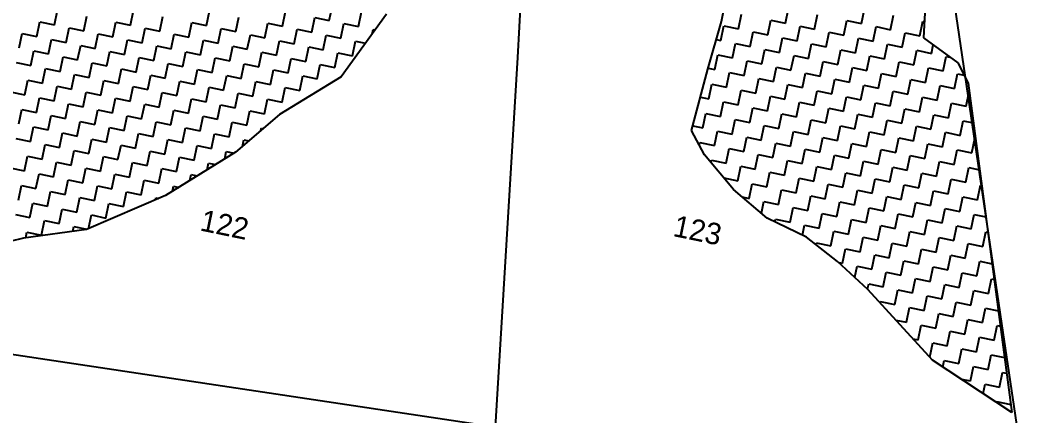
# Model space of a CAD drawing. Header units: metres. Extents: x 280043 to 281054, y 2047152 to 2048652.
# Drawn here: x 280741.4 to 280908.8, y 2048139.5 to 2048205.2 of the extents above; entities that cross this region are included whole.
import ezdxf
from ezdxf.enums import TextEntityAlignment as Align

# ---------------------------------------------------------------- set-up
doc = ezdxf.new("R2010")
doc.units = ezdxf.units.M
for name, color, linetype in [('POLY_HATCH', 12, 'Continuous'), ('POLY_PARCEL', 6, 'Continuous'), ('TEXT_PARCEL', 7, 'Continuous'), ('V_BOUND_LINE', 7, 'Continuous')]:
    doc.layers.add(name, color=color, linetype=linetype)
doc.styles.add('TEXT_MAP', font='', dxfattribs={"height": 1.8})
doc.styles.get('TEXT_MAP').set_extended_font_data('Kruti Dev 050')

msp = doc.modelspace()

# ---------------------------------------------------------------- linework, layer by layer
at = {"layer": 'POLY_HATCH'}
for p, q in [((280857.91, 2048205), (280859.45, 2048212.46)), ((280802.32, 2048206.2), (280794.79, 2048195.78)), ((280891.72, 2048206.4), (280891.47, 2048202.27)), ((280855.68, 2048197.08), (280857.91, 2048205)), ((280891.47, 2048202.27), (280897.19, 2048198.1)), ((280897.19, 2048198.1), (280898.9, 2048194.75)), ((280852.98, 2048186.87), (280855.68, 2048197.08)), ((280794.79, 2048195.78), (280784.52, 2048189.53)), ((280898.9, 2048194.75), (280906.17, 2048140.01)), ((280784.52, 2048189.53), (280777.24, 2048183.25)), ((280855.14, 2048182.83), (280852.98, 2048186.87)), ((280777.24, 2048183.25), (280765.59, 2048176.08)), ((280859.93, 2048177.06), (280855.14, 2048182.83)), ((280765.59, 2048176.08), (280752.45, 2048170.41)), ((280865.54, 2048172.31), (280859.93, 2048177.06)), ((280872.07, 2048169.17), (280865.54, 2048172.31)), ((280752.45, 2048170.41), (280741.98, 2048168.98)), ((280877.23, 2048165.12), (280872.07, 2048169.17)), ((280741.98, 2048168.98), (280732.54, 2048166.74)), ((280882.26, 2048160.49), (280877.23, 2048165.12)), ((280893, 2048148.71), (280882.26, 2048160.49)), ((280906.17, 2048140.01), (280893, 2048148.71))]:
    msp.add_line(p, q, dxfattribs=at)
at = {"layer": 'POLY_HATCH', "linetype": 'Continuous'}
for p, q in [((280792.8, 2048205.14), (280793.3, 2048207.56)), ((280747.15, 2048204.44), (280747.65, 2048206.86)), ((280759.78, 2048204.36), (280760.28, 2048206.79)), ((280772.4, 2048204.29), (280772.9, 2048206.71)), ((280785.03, 2048204.21), (280785.53, 2048206.64)), ((280797.65, 2048204.14), (280798.15, 2048206.56)), ((280860.78, 2048203.77), (280861.28, 2048206.19)), ((280868.55, 2048204.69), (280869.05, 2048207.12)), ((280873.4, 2048203.69), (280873.9, 2048206.12)), ((280881.18, 2048204.62), (280881.68, 2048207.04)), ((280886.03, 2048203.62), (280886.53, 2048206.04)), ((280744.22, 2048202.51), (280744.72, 2048204.94)), ((280744.72, 2048204.94), (280747.15, 2048204.44)), ((280752, 2048203.44), (280752.5, 2048205.86)), ((280756.85, 2048202.44), (280757.35, 2048204.86)), ((280757.35, 2048204.86), (280759.78, 2048204.36)), ((280764.63, 2048203.36), (280765.13, 2048205.79)), ((280769.48, 2048202.36), (280769.98, 2048204.79)), ((280769.98, 2048204.79), (280772.4, 2048204.29)), ((280777.25, 2048203.29), (280777.75, 2048205.71)), ((280782.1, 2048202.29), (280782.6, 2048204.71)), ((280782.6, 2048204.71), (280785.03, 2048204.21)), ((280789.88, 2048203.21), (280790.38, 2048205.64)), ((280790.38, 2048205.64), (280792.8, 2048205.14)), ((280794.73, 2048202.21), (280795.23, 2048204.64)), ((280795.23, 2048204.64), (280797.65, 2048204.14)), ((280857.85, 2048201.84), (280858.35, 2048204.27)), ((280858.35, 2048204.27), (280860.78, 2048203.77)), ((280865.63, 2048202.77), (280866.13, 2048205.19)), ((280866.13, 2048205.19), (280868.55, 2048204.69)), ((280878.25, 2048202.69), (280878.75, 2048205.12)), ((280878.75, 2048205.12), (280881.18, 2048204.62)), ((280890.88, 2048202.62), (280891.38, 2048205.04)), ((280891.38, 2048205.04), (280891.63, 2048204.99)), ((280741.3, 2048200.59), (280741.8, 2048203.01)), ((280741.8, 2048203.01), (280744.22, 2048202.51)), ((280749.08, 2048201.51), (280749.58, 2048203.94)), ((280749.58, 2048203.94), (280752, 2048203.44)), ((280753.93, 2048200.51), (280754.43, 2048202.94)), ((280754.43, 2048202.94), (280756.85, 2048202.44)), ((280761.7, 2048201.44), (280762.2, 2048203.86)), ((280762.2, 2048203.86), (280764.63, 2048203.36)), ((280766.55, 2048200.44), (280767.05, 2048202.86)), ((280767.05, 2048202.86), (280769.48, 2048202.36)), ((280774.33, 2048201.36), (280774.83, 2048203.79)), ((280774.83, 2048203.79), (280777.25, 2048203.29)), ((280779.18, 2048200.36), (280779.68, 2048202.79)), ((280779.68, 2048202.79), (280782.1, 2048202.29)), ((280786.95, 2048201.29), (280787.45, 2048203.71)), ((280787.45, 2048203.71), (280789.88, 2048203.21)), ((280791.8, 2048200.29), (280792.3, 2048202.71)), ((280792.3, 2048202.71), (280794.73, 2048202.21)), ((280799.92, 2048202.87), (280800.08, 2048203.64)), ((280800.08, 2048203.64), (280800.42, 2048203.57)), ((280862.7, 2048200.84), (280863.2, 2048203.27)), ((280863.2, 2048203.27), (280865.63, 2048202.77)), ((280870.48, 2048201.77), (280870.98, 2048204.19)), ((280870.98, 2048204.19), (280873.4, 2048203.69)), ((280875.33, 2048200.77), (280875.83, 2048203.19)), ((280875.83, 2048203.19), (280878.25, 2048202.69)), ((280883.1, 2048201.69), (280883.6, 2048204.12)), ((280883.6, 2048204.12), (280886.03, 2048203.62)), ((280887.95, 2048200.69), (280888.45, 2048203.12)), ((280888.45, 2048203.12), (280890.88, 2048202.62)), ((280746.15, 2048199.59), (280746.65, 2048202.01)), ((280746.65, 2048202.01), (280749.08, 2048201.51)), ((280751, 2048198.59), (280751.5, 2048201.01)), ((280751.5, 2048201.01), (280753.93, 2048200.51)), ((280758.78, 2048199.51), (280759.28, 2048201.94)), ((280759.28, 2048201.94), (280761.7, 2048201.44)), ((280763.63, 2048198.51), (280764.13, 2048200.94)), ((280764.13, 2048200.94), (280766.55, 2048200.44)), ((280771.4, 2048199.44), (280771.9, 2048201.86)), ((280771.9, 2048201.86), (280774.33, 2048201.36)), ((280776.25, 2048198.44), (280776.75, 2048200.86)), ((280776.75, 2048200.86), (280779.18, 2048200.36)), ((280784.03, 2048199.36), (280784.53, 2048201.79)), ((280784.53, 2048201.79), (280786.95, 2048201.29)), ((280796.65, 2048199.29), (280797.15, 2048201.71)), ((280797.15, 2048201.71), (280798.83, 2048201.37)), ((280857.07, 2048202), (280857.85, 2048201.84)), ((280859.78, 2048198.92), (280860.28, 2048201.34)), ((280860.28, 2048201.34), (280862.7, 2048200.84)), ((280867.55, 2048199.84), (280868.05, 2048202.27)), ((280868.05, 2048202.27), (280870.48, 2048201.77)), ((280872.4, 2048198.84), (280872.9, 2048201.27)), ((280872.9, 2048201.27), (280875.33, 2048200.77)), ((280880.18, 2048199.77), (280880.68, 2048202.19)), ((280880.68, 2048202.19), (280883.1, 2048201.69)), ((280885.03, 2048198.77), (280885.53, 2048201.19)), ((280885.53, 2048201.19), (280887.95, 2048200.69)), ((280892.8, 2048199.69), (280893.09, 2048201.08)), ((280743.23, 2048197.66), (280743.73, 2048200.09)), ((280743.73, 2048200.09), (280746.15, 2048199.59)), ((280755.85, 2048197.59), (280756.35, 2048200.01)), ((280756.35, 2048200.01), (280758.78, 2048199.51)), ((280768.48, 2048197.51), (280768.98, 2048199.94)), ((280768.98, 2048199.94), (280771.4, 2048199.44)), ((280781.1, 2048197.44), (280781.6, 2048199.86)), ((280781.6, 2048199.86), (280784.03, 2048199.36)), ((280788.88, 2048198.36), (280789.38, 2048200.79)), ((280789.38, 2048200.79), (280791.8, 2048200.29)), ((280793.73, 2048197.36), (280794.23, 2048199.79)), ((280794.23, 2048199.79), (280796.65, 2048199.29)), ((280856.85, 2048196.99), (280857.35, 2048199.42)), ((280857.35, 2048199.42), (280859.78, 2048198.92)), ((280864.63, 2048197.92), (280865.13, 2048200.34)), ((280865.13, 2048200.34), (280867.55, 2048199.84)), ((280869.48, 2048196.92), (280869.98, 2048199.34)), ((280869.98, 2048199.34), (280872.4, 2048198.84)), ((280877.25, 2048197.84), (280877.75, 2048200.27)), ((280877.75, 2048200.27), (280880.18, 2048199.77)), ((280882.1, 2048196.84), (280882.6, 2048199.27)), ((280882.6, 2048199.27), (280885.03, 2048198.77)), ((280889.88, 2048197.77), (280890.38, 2048200.19)), ((280890.38, 2048200.19), (280892.8, 2048199.69)), ((280894.73, 2048196.77), (280895.23, 2048199.19)), ((280895.23, 2048199.19), (280895.87, 2048199.06)), ((280740.8, 2048198.16), (280743.23, 2048197.66)), ((280748.08, 2048196.66), (280748.58, 2048199.09)), ((280748.58, 2048199.09), (280751, 2048198.59)), ((280752.93, 2048195.66), (280753.43, 2048198.09)), ((280753.43, 2048198.09), (280755.85, 2048197.59)), ((280760.7, 2048196.59), (280761.2, 2048199.01)), ((280761.2, 2048199.01), (280763.63, 2048198.51)), ((280765.55, 2048195.59), (280766.05, 2048198.01)), ((280766.05, 2048198.01), (280768.48, 2048197.51)), ((280773.33, 2048196.51), (280773.83, 2048198.94)), ((280773.83, 2048198.94), (280776.25, 2048198.44)), ((280778.18, 2048195.51), (280778.68, 2048197.94)), ((280778.68, 2048197.94), (280781.1, 2048197.44)), ((280785.95, 2048196.44), (280786.45, 2048198.86)), ((280786.45, 2048198.86), (280788.88, 2048198.36)), ((280790.8, 2048195.44), (280791.3, 2048197.86)), ((280791.3, 2048197.86), (280793.73, 2048197.36)), ((280861.7, 2048195.99), (280862.2, 2048198.42)), ((280862.2, 2048198.42), (280864.63, 2048197.92)), ((280874.33, 2048195.92), (280874.83, 2048198.34)), ((280874.83, 2048198.34), (280877.25, 2048197.84)), ((280886.95, 2048195.84), (280887.45, 2048198.27)), ((280887.45, 2048198.27), (280889.88, 2048197.77)), ((280745.15, 2048194.74), (280745.65, 2048197.16)), ((280745.65, 2048197.16), (280748.08, 2048196.66)), ((280750, 2048193.74), (280750.5, 2048196.16)), ((280750.5, 2048196.16), (280752.93, 2048195.66)), ((280757.78, 2048194.66), (280758.28, 2048197.09)), ((280758.28, 2048197.09), (280760.7, 2048196.59)), ((280762.63, 2048193.66), (280763.13, 2048196.09)), ((280763.13, 2048196.09), (280765.55, 2048195.59)), ((280770.4, 2048194.59), (280770.9, 2048197.01)), ((280770.9, 2048197.01), (280773.33, 2048196.51)), ((280775.25, 2048193.59), (280775.75, 2048196.01)), ((280775.75, 2048196.01), (280778.18, 2048195.51)), ((280783.03, 2048194.51), (280783.53, 2048196.94)), ((280783.53, 2048196.94), (280785.95, 2048196.44)), ((280787.88, 2048193.51), (280788.38, 2048195.94)), ((280788.38, 2048195.94), (280790.8, 2048195.44)), ((280855.72, 2048197.22), (280856.85, 2048196.99)), ((280858.78, 2048194.07), (280859.28, 2048196.49)), ((280859.28, 2048196.49), (280861.7, 2048195.99)), ((280866.55, 2048194.99), (280867.05, 2048197.42)), ((280867.05, 2048197.42), (280869.48, 2048196.92)), ((280871.4, 2048193.99), (280871.9, 2048196.42)), ((280871.9, 2048196.42), (280874.33, 2048195.92)), ((280879.18, 2048194.92), (280879.68, 2048197.34)), ((280879.68, 2048197.34), (280882.1, 2048196.84)), ((280884.03, 2048193.92), (280884.53, 2048196.34)), ((280884.53, 2048196.34), (280886.95, 2048195.84)), ((280891.8, 2048194.84), (280892.3, 2048197.27)), ((280892.3, 2048197.27), (280894.73, 2048196.77)), ((280896.65, 2048193.84), (280897.15, 2048196.27)), ((280897.15, 2048196.27), (280898.24, 2048196.04)), ((280742.23, 2048192.81), (280742.73, 2048195.24)), ((280742.73, 2048195.24), (280745.15, 2048194.74)), ((280747.08, 2048191.81), (280747.58, 2048194.24)), ((280747.58, 2048194.24), (280750, 2048193.74)), ((280754.85, 2048192.74), (280755.35, 2048195.16)), ((280755.35, 2048195.16), (280757.78, 2048194.66)), ((280759.7, 2048191.74), (280760.2, 2048194.16)), ((280760.2, 2048194.16), (280762.63, 2048193.66)), ((280767.48, 2048192.66), (280767.98, 2048195.09)), ((280767.98, 2048195.09), (280770.4, 2048194.59)), ((280780.1, 2048192.59), (280780.6, 2048195.01)), ((280780.6, 2048195.01), (280783.03, 2048194.51)), ((280793.2, 2048194.81), (280793.23, 2048194.94)), ((280793.23, 2048194.94), (280793.36, 2048194.91)), ((280855.85, 2048192.14), (280856.35, 2048194.57)), ((280856.35, 2048194.57), (280858.78, 2048194.07)), ((280863.63, 2048193.07), (280864.13, 2048195.49)), ((280864.13, 2048195.49), (280866.55, 2048194.99)), ((280868.48, 2048192.07), (280868.98, 2048194.49)), ((280868.98, 2048194.49), (280871.4, 2048193.99)), ((280876.25, 2048192.99), (280876.75, 2048195.42)), ((280876.75, 2048195.42), (280879.18, 2048194.92)), ((280881.1, 2048191.99), (280881.6, 2048194.42)), ((280881.6, 2048194.42), (280884.03, 2048193.92)), ((280888.88, 2048192.92), (280889.38, 2048195.34)), ((280889.38, 2048195.34), (280891.8, 2048194.84)), ((280893.73, 2048191.92), (280894.23, 2048194.34)), ((280894.23, 2048194.34), (280896.65, 2048193.84)), ((280739.8, 2048193.31), (280742.23, 2048192.81)), ((280751.93, 2048190.81), (280752.43, 2048193.24)), ((280752.43, 2048193.24), (280754.85, 2048192.74)), ((280764.55, 2048190.74), (280765.05, 2048193.16)), ((280765.05, 2048193.16), (280767.48, 2048192.66)), ((280772.33, 2048191.66), (280772.83, 2048194.09)), ((280772.83, 2048194.09), (280775.25, 2048193.59)), ((280777.18, 2048190.66), (280777.68, 2048193.09)), ((280777.68, 2048193.09), (280780.1, 2048192.59)), ((280784.95, 2048191.59), (280785.45, 2048194.01)), ((280785.45, 2048194.01), (280787.88, 2048193.51)), ((280860.7, 2048191.14), (280861.2, 2048193.57)), ((280861.2, 2048193.57), (280863.63, 2048193.07)), ((280865.55, 2048190.14), (280866.05, 2048192.57)), ((280866.05, 2048192.57), (280868.48, 2048192.07)), ((280873.33, 2048191.07), (280873.83, 2048193.49)), ((280873.83, 2048193.49), (280876.25, 2048192.99)), ((280878.18, 2048190.07), (280878.68, 2048192.49)), ((280878.68, 2048192.49), (280881.1, 2048191.99)), ((280885.95, 2048190.99), (280886.45, 2048193.42)), ((280886.45, 2048193.42), (280888.88, 2048192.92)), ((280898.58, 2048190.92), (280899.08, 2048193.34)), ((280899.08, 2048193.34), (280899.08, 2048193.34)), ((280744.15, 2048189.89), (280744.65, 2048192.31)), ((280744.65, 2048192.31), (280747.08, 2048191.81)), ((280749, 2048188.89), (280749.5, 2048191.31)), ((280749.5, 2048191.31), (280751.93, 2048190.81)), ((280756.78, 2048189.81), (280757.28, 2048192.24)), ((280757.28, 2048192.24), (280759.7, 2048191.74)), ((280761.63, 2048188.81), (280762.13, 2048191.24)), ((280762.13, 2048191.24), (280764.55, 2048190.74)), ((280769.4, 2048189.74), (280769.9, 2048192.16)), ((280769.9, 2048192.16), (280772.33, 2048191.66)), ((280774.25, 2048188.74), (280774.75, 2048191.16)), ((280774.75, 2048191.16), (280777.18, 2048190.66)), ((280782.03, 2048189.66), (280782.53, 2048192.09)), ((280782.53, 2048192.09), (280784.95, 2048191.59)), ((280854.45, 2048192.43), (280855.85, 2048192.14)), ((280857.78, 2048189.22), (280858.28, 2048191.64)), ((280858.28, 2048191.64), (280860.7, 2048191.14)), ((280870.4, 2048189.14), (280870.9, 2048191.57)), ((280870.9, 2048191.57), (280873.33, 2048191.07)), ((280883.03, 2048189.07), (280883.53, 2048191.49)), ((280883.53, 2048191.49), (280885.95, 2048190.99)), ((280890.8, 2048189.99), (280891.3, 2048192.42)), ((280891.3, 2048192.42), (280893.73, 2048191.92)), ((280895.65, 2048188.99), (280896.15, 2048191.42)), ((280896.15, 2048191.42), (280898.58, 2048190.92)), ((280741.23, 2048187.96), (280741.73, 2048190.38)), ((280741.73, 2048190.38), (280744.15, 2048189.89)), ((280746.08, 2048186.96), (280746.58, 2048189.39)), ((280746.58, 2048189.39), (280749, 2048188.89)), ((280753.85, 2048187.89), (280754.35, 2048190.31)), ((280754.35, 2048190.31), (280756.78, 2048189.81)), ((280758.7, 2048186.89), (280759.2, 2048189.31)), ((280759.2, 2048189.31), (280761.63, 2048188.81)), ((280766.48, 2048187.81), (280766.98, 2048190.24)), ((280766.98, 2048190.24), (280769.4, 2048189.74)), ((280771.33, 2048186.81), (280771.83, 2048189.24)), ((280771.83, 2048189.24), (280774.25, 2048188.74)), ((280779.1, 2048187.74), (280779.6, 2048190.16)), ((280779.6, 2048190.16), (280782.03, 2048189.66)), ((280854.85, 2048187.29), (280855.35, 2048189.72)), ((280855.35, 2048189.72), (280857.78, 2048189.22)), ((280862.63, 2048188.22), (280863.13, 2048190.64)), ((280863.13, 2048190.64), (280865.55, 2048190.14)), ((280867.48, 2048187.22), (280867.98, 2048189.64)), ((280867.98, 2048189.64), (280870.4, 2048189.14)), ((280875.25, 2048188.14), (280875.75, 2048190.57)), ((280875.75, 2048190.57), (280878.18, 2048190.07)), ((280880.1, 2048187.14), (280880.6, 2048189.57)), ((280880.6, 2048189.57), (280883.03, 2048189.07)), ((280887.88, 2048188.07), (280888.38, 2048190.49)), ((280888.38, 2048190.49), (280890.8, 2048189.99)), ((280892.73, 2048187.07), (280893.23, 2048189.49)), ((280893.23, 2048189.49), (280895.65, 2048188.99)), ((280750.93, 2048185.96), (280751.43, 2048188.39)), ((280751.43, 2048188.39), (280753.85, 2048187.89)), ((280763.55, 2048185.89), (280764.05, 2048188.31)), ((280764.05, 2048188.31), (280766.48, 2048187.81)), ((280776.18, 2048185.81), (280776.68, 2048188.24)), ((280776.68, 2048188.24), (280779.1, 2048187.74)), ((280853.18, 2048187.64), (280854.85, 2048187.29)), ((280859.7, 2048186.29), (280860.2, 2048188.72)), ((280860.2, 2048188.72), (280862.63, 2048188.22)), ((280864.55, 2048185.29), (280865.05, 2048187.72)), ((280865.05, 2048187.72), (280867.48, 2048187.22)), ((280872.33, 2048186.22), (280872.83, 2048188.64)), ((280872.83, 2048188.64), (280875.25, 2048188.14)), ((280877.18, 2048185.22), (280877.68, 2048187.64)), ((280877.68, 2048187.64), (280880.1, 2048187.14)), ((280884.95, 2048186.14), (280885.45, 2048188.57)), ((280885.45, 2048188.57), (280887.88, 2048188.07)), ((280889.8, 2048185.14), (280890.3, 2048187.57)), ((280890.3, 2048187.57), (280892.73, 2048187.07)), ((280897.58, 2048186.07), (280898.08, 2048188.49)), ((280898.08, 2048188.49), (280899.78, 2048188.14)), ((280743.15, 2048185.03), (280743.65, 2048187.46)), ((280743.65, 2048187.46), (280746.08, 2048186.96)), ((280748, 2048184.04), (280748.5, 2048186.46)), ((280748.5, 2048186.46), (280750.93, 2048185.96)), ((280755.78, 2048184.96), (280756.28, 2048187.39)), ((280756.28, 2048187.39), (280758.7, 2048186.89)), ((280760.63, 2048183.96), (280761.13, 2048186.39)), ((280761.13, 2048186.39), (280763.55, 2048185.89)), ((280768.4, 2048184.89), (280768.9, 2048187.31)), ((280768.9, 2048187.31), (280771.33, 2048186.81)), ((280773.25, 2048183.89), (280773.75, 2048186.31)), ((280773.75, 2048186.31), (280776.18, 2048185.81)), ((280781.45, 2048186.88), (280781.53, 2048187.24)), ((280781.53, 2048187.24), (280781.8, 2048187.18)), ((280856.78, 2048184.36), (280857.28, 2048186.79)), ((280857.28, 2048186.79), (280859.7, 2048186.29)), ((280861.63, 2048183.37), (280862.13, 2048185.79)), ((280862.13, 2048185.79), (280864.55, 2048185.29)), ((280869.4, 2048184.29), (280869.9, 2048186.72)), ((280869.9, 2048186.72), (280872.33, 2048186.22)), ((280882.03, 2048184.22), (280882.53, 2048186.64)), ((280882.53, 2048186.64), (280884.95, 2048186.14)), ((280894.65, 2048184.14), (280895.15, 2048186.57)), ((280895.15, 2048186.57), (280897.58, 2048186.07)), ((280740.73, 2048185.53), (280743.15, 2048185.03)), ((280745.08, 2048182.11), (280745.58, 2048184.54)), ((280745.58, 2048184.54), (280748, 2048184.04)), ((280752.85, 2048183.04), (280753.35, 2048185.46)), ((280753.35, 2048185.46), (280755.78, 2048184.96)), ((280757.7, 2048182.04), (280758.2, 2048184.46)), ((280758.2, 2048184.46), (280760.63, 2048183.96)), ((280765.48, 2048182.96), (280765.98, 2048185.39)), ((280765.98, 2048185.39), (280768.4, 2048184.89)), ((280770.33, 2048181.96), (280770.83, 2048184.39)), ((280770.83, 2048184.39), (280773.25, 2048183.89)), ((280778.38, 2048184.23), (280778.6, 2048185.31)), ((280778.6, 2048185.31), (280779.44, 2048185.14)), ((280854.27, 2048184.46), (280854.35, 2048184.86)), ((280854.35, 2048184.86), (280856.78, 2048184.36)), ((280866.48, 2048182.37), (280866.98, 2048184.79)), ((280866.98, 2048184.79), (280869.4, 2048184.29)), ((280874.25, 2048183.29), (280874.75, 2048185.72)), ((280874.75, 2048185.72), (280877.18, 2048185.22)), ((280879.1, 2048182.29), (280879.6, 2048184.72)), ((280879.6, 2048184.72), (280882.03, 2048184.22)), ((280886.88, 2048183.22), (280887.38, 2048185.64)), ((280887.38, 2048185.64), (280889.8, 2048185.14)), ((280891.73, 2048182.22), (280892.23, 2048184.64)), ((280892.23, 2048184.64), (280894.65, 2048184.14)), ((280899.5, 2048183.14), (280900, 2048185.57)), ((280900, 2048185.57), (280900.12, 2048185.54)), ((280742.15, 2048180.18), (280742.65, 2048182.61)), ((280742.65, 2048182.61), (280745.08, 2048182.11)), ((280749.93, 2048181.11), (280750.43, 2048183.54)), ((280750.43, 2048183.54), (280752.85, 2048183.04)), ((280754.78, 2048180.11), (280755.28, 2048182.54)), ((280755.28, 2048182.54), (280757.7, 2048182.04)), ((280762.55, 2048181.04), (280763.05, 2048183.46)), ((280763.05, 2048183.46), (280765.48, 2048182.96)), ((280767.4, 2048180.04), (280767.9, 2048182.46)), ((280767.9, 2048182.46), (280770.33, 2048181.96)), ((280775.42, 2048182.13), (280775.68, 2048183.39)), ((280775.68, 2048183.39), (280777.02, 2048183.11)), ((280858.7, 2048181.44), (280859.2, 2048183.87)), ((280859.2, 2048183.87), (280861.63, 2048183.37)), ((280863.55, 2048180.44), (280864.05, 2048182.87)), ((280864.05, 2048182.87), (280866.48, 2048182.37)), ((280871.33, 2048181.37), (280871.83, 2048183.79)), ((280871.83, 2048183.79), (280874.25, 2048183.29)), ((280876.18, 2048180.37), (280876.68, 2048182.79)), ((280876.68, 2048182.79), (280879.1, 2048182.29)), ((280883.95, 2048181.29), (280884.45, 2048183.72)), ((280884.45, 2048183.72), (280886.88, 2048183.22)), ((280888.8, 2048180.29), (280889.3, 2048182.72)), ((280889.3, 2048182.72), (280891.73, 2048182.22)), ((280896.58, 2048181.22), (280897.08, 2048183.64)), ((280897.08, 2048183.64), (280899.5, 2048183.14)), ((280747, 2048179.18), (280747.5, 2048181.61)), ((280747.5, 2048181.61), (280749.93, 2048181.11)), ((280759.63, 2048179.11), (280760.13, 2048181.54)), ((280760.13, 2048181.54), (280762.55, 2048181.04)), ((280772.52, 2048180.34), (280772.75, 2048181.46)), ((280772.75, 2048181.46), (280773.94, 2048181.22)), ((280856.2, 2048181.56), (280856.28, 2048181.94)), ((280856.28, 2048181.94), (280858.7, 2048181.44)), ((280860.63, 2048178.51), (280861.13, 2048180.94)), ((280861.13, 2048180.94), (280863.55, 2048180.44)), ((280868.4, 2048179.44), (280868.9, 2048181.87)), ((280868.9, 2048181.87), (280871.33, 2048181.37)), ((280873.25, 2048178.44), (280873.75, 2048180.87)), ((280873.75, 2048180.87), (280876.18, 2048180.37)), ((280881.03, 2048179.37), (280881.53, 2048181.79)), ((280881.53, 2048181.79), (280883.95, 2048181.29)), ((280885.88, 2048178.37), (280886.38, 2048180.79)), ((280886.38, 2048180.79), (280888.8, 2048180.29)), ((280893.65, 2048179.29), (280894.15, 2048181.72)), ((280894.15, 2048181.72), (280896.58, 2048181.22)), ((280739.73, 2048180.68), (280742.15, 2048180.18)), ((280744.08, 2048177.26), (280744.58, 2048179.68)), ((280744.58, 2048179.68), (280747, 2048179.18)), ((280751.85, 2048178.19), (280752.35, 2048180.61)), ((280752.35, 2048180.61), (280754.78, 2048180.11)), ((280756.7, 2048177.19), (280757.2, 2048179.61)), ((280757.2, 2048179.61), (280759.63, 2048179.11)), ((280764.48, 2048178.11), (280764.98, 2048180.54)), ((280764.98, 2048180.54), (280767.4, 2048180.04)), ((280769.63, 2048178.56), (280769.83, 2048179.54)), ((280769.83, 2048179.54), (280770.86, 2048179.32)), ((280865.48, 2048177.52), (280865.98, 2048179.94)), ((280865.98, 2048179.94), (280868.4, 2048179.44)), ((280878.1, 2048177.44), (280878.6, 2048179.87)), ((280878.6, 2048179.87), (280881.03, 2048179.37)), ((280890.73, 2048177.37), (280891.23, 2048179.79)), ((280891.23, 2048179.79), (280893.65, 2048179.29)), ((280898.5, 2048178.29), (280899, 2048180.72)), ((280899, 2048180.72), (280900.81, 2048180.34)), ((280741.15, 2048175.33), (280741.65, 2048177.76)), ((280741.65, 2048177.76), (280744.08, 2048177.26)), ((280748.93, 2048176.26), (280749.43, 2048178.69)), ((280749.43, 2048178.69), (280751.85, 2048178.19)), ((280753.78, 2048175.26), (280754.28, 2048177.69)), ((280754.28, 2048177.69), (280756.7, 2048177.19)), ((280761.55, 2048176.19), (280762.05, 2048178.61)), ((280762.05, 2048178.61), (280764.48, 2048178.11)), ((280766.73, 2048176.78), (280766.9, 2048177.61)), ((280766.9, 2048177.61), (280767.78, 2048177.43)), ((280858.33, 2048178.99), (280860.63, 2048178.51)), ((280862.55, 2048175.59), (280863.05, 2048178.02)), ((280863.05, 2048178.02), (280865.48, 2048177.52)), ((280870.33, 2048176.52), (280870.83, 2048178.94)), ((280870.83, 2048178.94), (280873.25, 2048178.44)), ((280875.18, 2048175.52), (280875.68, 2048177.94)), ((280875.68, 2048177.94), (280878.1, 2048177.44)), ((280882.95, 2048176.44), (280883.45, 2048178.87)), ((280883.45, 2048178.87), (280885.88, 2048178.37)), ((280887.8, 2048175.44), (280888.3, 2048177.87)), ((280888.3, 2048177.87), (280890.73, 2048177.37)), ((280895.58, 2048176.37), (280896.08, 2048178.79)), ((280896.08, 2048178.79), (280898.5, 2048178.29)), ((280900.43, 2048175.37), (280900.93, 2048177.79)), ((280900.93, 2048177.79), (280901.16, 2048177.75)), ((280746, 2048174.33), (280746.5, 2048176.76)), ((280746.5, 2048176.76), (280748.93, 2048176.26)), ((280750.85, 2048173.33), (280751.35, 2048175.76)), ((280751.35, 2048175.76), (280753.78, 2048175.26)), ((280758.63, 2048174.26), (280759.13, 2048176.69)), ((280759.13, 2048176.69), (280761.55, 2048176.19)), ((280861.38, 2048175.83), (280862.55, 2048175.59)), ((280867.4, 2048174.59), (280867.9, 2048177.02)), ((280867.9, 2048177.02), (280870.33, 2048176.52)), ((280872.25, 2048173.59), (280872.75, 2048176.02)), ((280872.75, 2048176.02), (280875.18, 2048175.52)), ((280880.03, 2048174.52), (280880.53, 2048176.94)), ((280880.53, 2048176.94), (280882.95, 2048176.44)), ((280884.88, 2048173.52), (280885.38, 2048175.94)), ((280885.38, 2048175.94), (280887.8, 2048175.44)), ((280892.65, 2048174.44), (280893.15, 2048176.87)), ((280893.15, 2048176.87), (280895.58, 2048176.37)), ((280897.5, 2048173.44), (280898, 2048175.87)), ((280898, 2048175.87), (280900.43, 2048175.37)), ((280743.08, 2048172.41), (280743.58, 2048174.83)), ((280743.58, 2048174.83), (280746, 2048174.33)), ((280755.7, 2048172.34), (280756.2, 2048174.76)), ((280756.2, 2048174.76), (280758.63, 2048174.26)), ((280763.91, 2048175.35), (280763.98, 2048175.69)), ((280763.98, 2048175.69), (280764.45, 2048175.59)), ((280864.58, 2048173.13), (280864.98, 2048175.09)), ((280864.98, 2048175.09), (280867.4, 2048174.59)), ((280869.33, 2048171.67), (280869.83, 2048174.09)), ((280869.83, 2048174.09), (280872.25, 2048173.59)), ((280877.1, 2048172.59), (280877.6, 2048175.02)), ((280877.6, 2048175.02), (280880.03, 2048174.52)), ((280889.73, 2048172.52), (280890.23, 2048174.94)), ((280890.23, 2048174.94), (280892.65, 2048174.44)), ((280740.65, 2048172.91), (280743.08, 2048172.41)), ((280747.93, 2048171.41), (280748.43, 2048173.83)), ((280748.43, 2048173.83), (280750.85, 2048173.33)), ((280752.81, 2048170.57), (280753.28, 2048172.84)), ((280753.28, 2048172.84), (280755.7, 2048172.34)), ((280874.18, 2048170.67), (280874.68, 2048173.09)), ((280874.68, 2048173.09), (280877.1, 2048172.59)), ((280881.95, 2048171.59), (280882.45, 2048174.02)), ((280882.45, 2048174.02), (280884.88, 2048173.52)), ((280886.8, 2048170.59), (280887.3, 2048173.02)), ((280887.3, 2048173.02), (280889.73, 2048172.52)), ((280894.58, 2048171.52), (280895.08, 2048173.94)), ((280895.08, 2048173.94), (280897.5, 2048173.44)), ((280899.43, 2048170.52), (280899.93, 2048172.94)), ((280899.93, 2048172.94), (280901.85, 2048172.55)), ((280745, 2048169.48), (280745.5, 2048171.91)), ((280745.5, 2048171.91), (280747.93, 2048171.41)), ((280750.19, 2048170.1), (280750.35, 2048170.91)), ((280750.35, 2048170.91), (280752.55, 2048170.46)), ((280866.81, 2048171.7), (280866.9, 2048172.17)), ((280866.9, 2048172.17), (280869.33, 2048171.67)), ((280871.41, 2048169.49), (280871.75, 2048171.17)), ((280871.75, 2048171.17), (280874.18, 2048170.67)), ((280879.03, 2048169.67), (280879.53, 2048172.09)), ((280879.53, 2048172.09), (280881.95, 2048171.59)), ((280883.88, 2048168.67), (280884.38, 2048171.09)), ((280884.38, 2048171.09), (280886.8, 2048170.59)), ((280891.66, 2048169.59), (280892.15, 2048172.02)), ((280892.15, 2048172.02), (280894.58, 2048171.52)), ((280896.51, 2048168.59), (280897.01, 2048171.02)), ((280897.01, 2048171.02), (280899.43, 2048170.52)), ((280742.38, 2048169.04), (280742.58, 2048169.98)), ((280742.58, 2048169.98), (280745, 2048169.48)), ((280876.1, 2048167.74), (280876.6, 2048170.17)), ((280876.6, 2048170.17), (280879.03, 2048169.67)), ((280880.95, 2048166.74), (280881.45, 2048169.17)), ((280881.45, 2048169.17), (280883.88, 2048168.67)), ((280888.73, 2048167.67), (280889.23, 2048170.09)), ((280889.23, 2048170.09), (280891.66, 2048169.59)), ((280893.58, 2048166.67), (280894.08, 2048169.09)), ((280894.08, 2048169.09), (280896.51, 2048168.59)), ((280901.36, 2048167.59), (280901.86, 2048170.02)), ((280901.86, 2048170.02), (280902.19, 2048169.95)), ((280873.62, 2048167.96), (280873.68, 2048168.24)), ((280873.68, 2048168.24), (280876.1, 2048167.74)), ((280885.81, 2048165.74), (280886.3, 2048168.17)), ((280886.3, 2048168.17), (280888.73, 2048167.67)), ((280898.43, 2048165.67), (280898.93, 2048168.09)), ((280898.93, 2048168.09), (280901.36, 2048167.59)), ((280878.03, 2048164.82), (280878.53, 2048167.24)), ((280878.53, 2048167.24), (280880.95, 2048166.74)), ((280882.88, 2048163.82), (280883.38, 2048166.24)), ((280883.38, 2048166.24), (280885.81, 2048165.74)), ((280890.66, 2048164.74), (280891.16, 2048167.17)), ((280891.16, 2048167.17), (280893.58, 2048166.67)), ((280895.51, 2048163.74), (280896.01, 2048166.17)), ((280896.01, 2048166.17), (280898.43, 2048165.67)), ((280877.42, 2048164.94), (280878.03, 2048164.82)), ((280880.08, 2048162.5), (280880.45, 2048164.32)), ((280880.45, 2048164.32), (280882.88, 2048163.82)), ((280887.73, 2048162.82), (280888.23, 2048165.24)), ((280888.23, 2048165.24), (280890.66, 2048164.74)), ((280892.58, 2048161.82), (280893.08, 2048164.24)), ((280893.08, 2048164.24), (280895.51, 2048163.74)), ((280900.36, 2048162.74), (280900.86, 2048165.17)), ((280900.86, 2048165.17), (280902.88, 2048164.75)), ((280884.81, 2048160.89), (280885.31, 2048163.32)), ((280885.31, 2048163.32), (280887.73, 2048162.82)), ((280897.43, 2048160.82), (280897.93, 2048163.24)), ((280897.93, 2048163.24), (280900.36, 2048162.74)), ((280882.21, 2048160.54), (280882.38, 2048161.39)), ((280882.38, 2048161.39), (280884.81, 2048160.89)), ((280889.66, 2048159.89), (280890.16, 2048162.32)), ((280890.16, 2048162.32), (280892.58, 2048161.82)), ((280894.51, 2048158.89), (280895.01, 2048161.32)), ((280895.01, 2048161.32), (280897.43, 2048160.82)), ((280902.28, 2048159.82), (280902.78, 2048162.24)), ((280902.78, 2048162.24), (280903.23, 2048162.15)), ((280886.73, 2048157.97), (280887.23, 2048160.39)), ((280887.23, 2048160.39), (280889.66, 2048159.89)), ((280891.58, 2048156.97), (280892.08, 2048159.39)), ((280892.08, 2048159.39), (280894.51, 2048158.89)), ((280899.36, 2048157.89), (280899.86, 2048160.32)), ((280899.86, 2048160.32), (280902.28, 2048159.82)), ((280884.27, 2048158.29), (280884.31, 2048158.47)), ((280884.31, 2048158.47), (280886.73, 2048157.97)), ((280888.66, 2048155.04), (280889.16, 2048157.47)), ((280889.16, 2048157.47), (280891.58, 2048156.97)), ((280896.43, 2048155.97), (280896.93, 2048158.39)), ((280896.93, 2048158.39), (280899.36, 2048157.89)), ((280901.28, 2048154.97), (280901.78, 2048157.39)), ((280901.78, 2048157.39), (280903.92, 2048156.95)), ((280893.51, 2048154.04), (280894.01, 2048156.47)), ((280894.01, 2048156.47), (280896.43, 2048155.97)), ((280886.9, 2048155.4), (280888.66, 2048155.04)), ((280890.58, 2048152.12), (280891.08, 2048154.54)), ((280891.08, 2048154.54), (280893.51, 2048154.04)), ((280898.36, 2048153.04), (280898.86, 2048155.47)), ((280898.86, 2048155.47), (280901.28, 2048154.97)), ((280903.21, 2048152.04), (280903.71, 2048154.47)), ((280903.71, 2048154.47), (280904.26, 2048154.35)), ((280895.43, 2048151.12), (280895.93, 2048153.54)), ((280895.93, 2048153.54), (280898.36, 2048153.04)), ((280900.28, 2048150.12), (280900.78, 2048152.54)), ((280900.78, 2048152.54), (280903.21, 2048152.04)), ((280889.73, 2048152.29), (280890.58, 2048152.12)), ((280892.52, 2048149.24), (280893.01, 2048151.62)), ((280893.01, 2048151.62), (280895.43, 2048151.12)), ((280897.36, 2048148.19), (280897.86, 2048150.62)), ((280897.86, 2048150.62), (280900.28, 2048150.12)), ((280902.21, 2048147.19), (280902.71, 2048149.62)), ((280902.71, 2048149.62), (280904.95, 2048149.15)), ((280894.7, 2048147.58), (280894.93, 2048148.69)), ((280894.93, 2048148.69), (280897.36, 2048148.19)), ((280899.28, 2048145.27), (280899.78, 2048147.69)), ((280899.78, 2048147.69), (280902.21, 2048147.19)), ((280904.13, 2048144.27), (280904.63, 2048146.69)), ((280904.63, 2048146.69), (280905.3, 2048146.55)), ((280897.72, 2048145.59), (280899.28, 2048145.27)), ((280901.38, 2048143.17), (280901.71, 2048144.77)), ((280901.71, 2048144.77), (280904.13, 2048144.27)), ((280903.6, 2048141.7), (280903.63, 2048141.84)), ((280903.63, 2048141.84), (280905.99, 2048141.35))]:
    msp.add_line(p, q, dxfattribs=at)
at = {"layer": 'POLY_PARCEL'}
for p, q in [((280824.1, 2048199.02), (280824.82, 2048211.65)), ((280820.38, 2048137.58), (280824.1, 2048199.02)), ((280820.38, 2048137.58), (280709.14, 2048154.28))]:
    msp.add_line(p, q, dxfattribs=at)
at = {"layer": 'V_BOUND_LINE'}
for p, q in [((280895.84, 2048213.03), (280904.45, 2048154.84)), ((280904.45, 2048154.84), (280908.82, 2048125.08))]:
    msp.add_line(p, q, dxfattribs=at)

# ---------------------------------------------------------------- texts
at = {"layer": 'TEXT_PARCEL', "style": 'TEXT_MAP'}
for s, p in [('122', (280775.43, 2048171.26)), ('123', (280853.98, 2048170.31))]:
    msp.add_text(s, height=3.566, rotation=348.3523, dxfattribs=at).set_placement(p, align=Align.MIDDLE)

doc.saveas('drawing.dxf')
